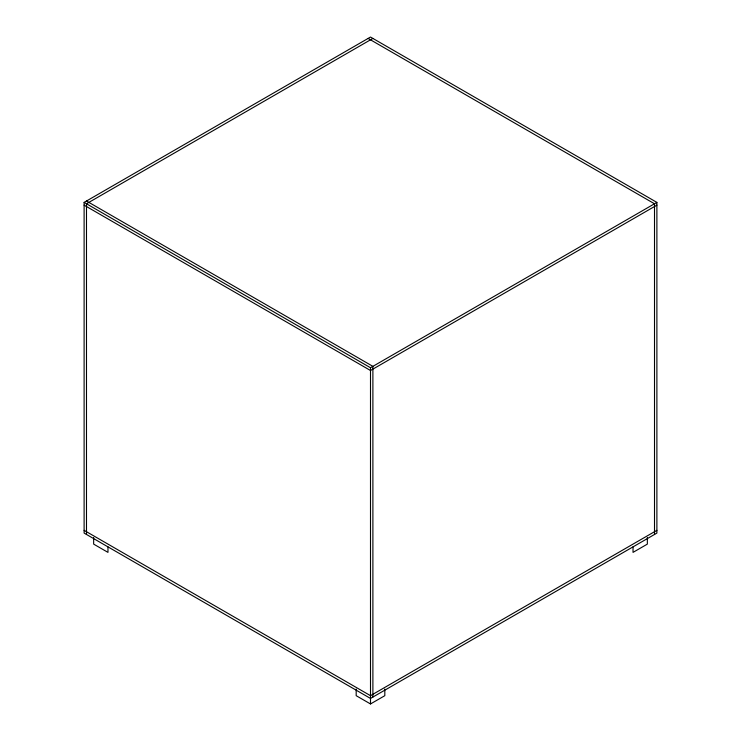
<?xml version="1.0" encoding="UTF-8"?>
<svg xmlns="http://www.w3.org/2000/svg" width="741" height="741" viewBox="0 0 741 741"><rect width="100%" height="100%" fill="white"/><g stroke="black" fill="none" stroke-linecap="round" stroke-linejoin="round"><path stroke-width="1.11" d="M84.113 202.395L370.5 37.05L656.887 202.395L656.887 533.094L370.5 698.439L84.113 533.094L84.113 202.395L370.5 367.74L656.887 202.395M372.89 38.43L86.493 203.775L86.493 534.474M656.887 205.155L370.5 370.5L84.113 205.155M656.887 530.334L370.5 695.679L84.113 530.334M356.18 689.065L356.18 695.679L370.5 703.95L384.82 695.679L384.82 689.065M368.11 38.43L654.507 203.775L654.507 534.474M86.493 201.015L372.89 366.36L372.89 697.059M647.347 537.503L647.347 544.116L633.027 552.378L633.027 546.867M370.5 367.74L370.5 703.95M107.973 546.867L107.973 552.378L93.653 544.116L93.653 537.503"/></g></svg>
